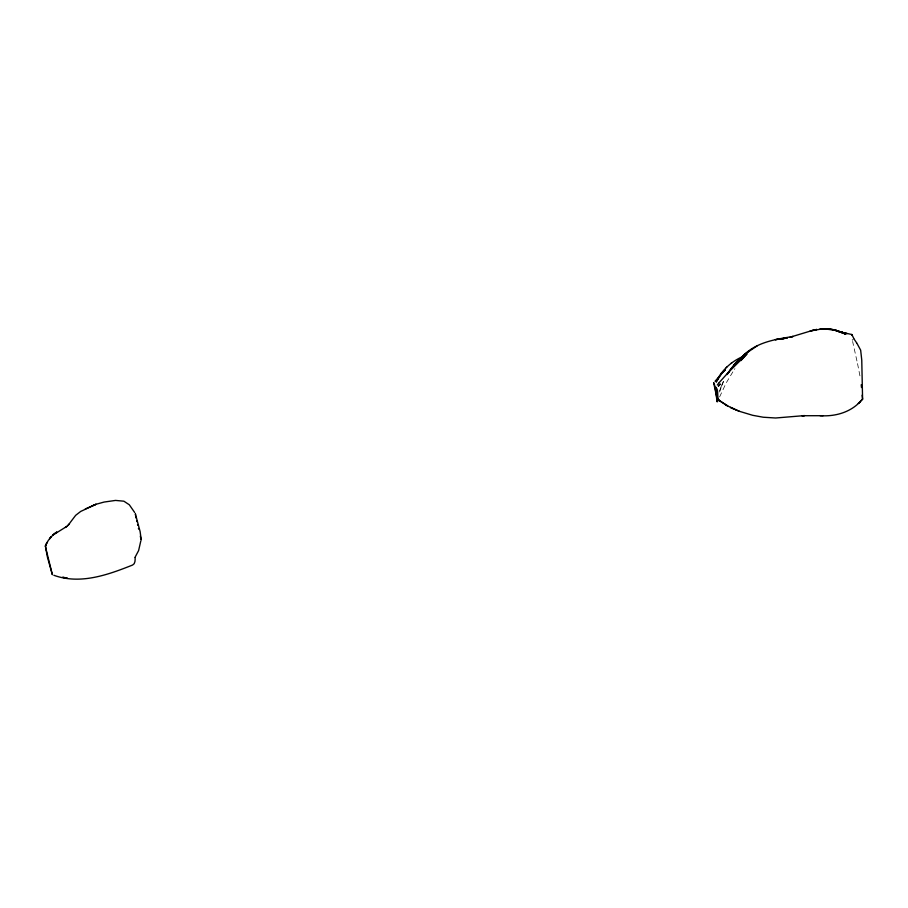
<?xml version="1.0" encoding="UTF-8"?>
<svg xmlns="http://www.w3.org/2000/svg" width="908" height="908" viewBox="0 0 908 908"><rect width="100%" height="100%" fill="white"/><g stroke="black" fill="none" stroke-linecap="round" stroke-linejoin="round"><path stroke-width="0.68" stroke-dasharray="4.54 3.41" d="M719.59 392.029L721.724 385.9M719.567 390.939L720.555 388.147M720.736 387.693L721.417 385.934M721.815 385.673L723.54 381.576M719.601 396.921L726.116 383.062L733.834 370.26M721.781 385.026L723.335 381.451M734.39 369.431L734.947 368.625M856.948 360.987L852.623 341.487M857.538 363.597L860.353 378.023M852.408 340.375L852.226 339.32"/><path stroke-width="1.36" d="M135.042 557.705C134.974 556.298 136.087 563.959 132.568 565.048C107.825 574.866 80.301 584.854 53.822 575.275M46.444 550.793L52.369 574.73L47.386 556.956L45.4 546.048L48.26 540.442L52.8 535.141L66.897 526.368L65.399 527.469M820.038 415.671C834.747 416.749 850.229 412.55 860.444 401.438L858.298 403.493L862.589 399.134L861.76 360.079L860.659 350.17L856.823 343.099M135.042 557.308L138.618 550.554L140.797 540.975M862.555 399.179L862.135 395.196M716.435 388.193C714.233 381.996 719.681 408.328 716.866 400.008M716.56 388.17C719.011 391.677 716.196 399.009 719.987 401.109L717.604 399.248L727.773 406.024L739.384 411.301L752.641 415.296L763.219 417.226L775.625 417.998L804.522 415.603L801.9 415.728L823.102 415.705M713.665 382.813L716.855 397.761M45.457 546.094L46.16 544.187L45.411 546.014L46.399 550.657M716.196 381.791C721.69 370.101 731.837 360.975 743.754 356.152M46.195 544.119L47.125 542.258M716.276 381.996L721.327 373.948M727.183 374.493L730.338 369.59M726.956 374.505L736.456 361.849L745.808 353.587L742.835 356.038C756.137 342.225 775.194 339.342 793.093 336.471L790.13 337.197L813.477 330.126L816.791 329.434L810.106 331.023L823.363 328.673L836.665 330.535L833.204 329.615L829.889 329.025L836.45 330.444L845.473 333.996L835.542 330.501L847.005 333.679L841.024 332.101M728.159 372.87L728.727 371.974L727.751 373.052M854.076 339.047L851.84 334.507L851.681 335.461M720.918 373.869L721.565 372.984M730.917 368.807L736.082 362.701L742.199 357.502M717.309 384.947L719.045 382.779M69.496 523.78L68.202 525.164L75.659 515.335L80.721 511.42L96.055 504.269L104.102 502.056L115.543 500.421L123.885 501.193L129.311 504.78L134.679 512.498M715.061 381.258L725.22 369.59L722.212 372.836M740.917 360.624L747.012 353.859L728.318 372.439M719.238 382.552L727.785 373.006M733.993 364.959L734.697 364.165M718.523 385.945L720.294 384.039L718.341 386.048M860.489 401.393L862.577 399.157M726.218 367.638L726.786 367.082M66.817 526.424L68.236 525.13M748.93 351.124L746.035 353.382L757.295 345.766M731.031 363.427L731.7 362.928M85.295 508.957L96.1 504.258L92.287 505.801M823.272 328.685L830.094 329.048L819.992 328.934M851.874 334.53L843.952 332.759M841.228 332.01L838.209 331.318L844.406 333.02L841.466 332.078M839.083 331.386L845.303 333.894L842.147 332.498M736.252 410.053L739.384 411.301M733.38 408.804L730.463 407.408L736.343 410.087M725.129 404.525L727.819 406.024L720.078 401.2M713.711 382.801C715.629 384.981 717.547 408.067 716.9 400.122M717.57 399.214L717.07 398.317M856.607 342.804L854.224 339.308M140.32 536.117L140.91 538.898M140.956 539.068L141.251 539.988L140.127 531.611L135.36 513.735L135.542 515.472M138.436 528.377L138.606 529.069M137.698 525.244L137.539 524.54M136.881 521.657L136.631 520.568M135.723 516.346L136.087 518.037M716.923 400.621L717.002 401.279M861.215 384.765L861.499 387.546M718.217 378.477L717.502 379.692L718.194 378.522M51.064 536.889L49.52 538.728L51.064 536.889M725.186 369.579L723.154 371.747L725.186 369.579M736.082 362.701L735.31 363.495L736.013 362.78M54.684 533.575L52.812 535.13L54.684 533.575M740.61 358.683L739.77 359.341L740.565 358.717M56.716 532.133L54.73 533.541L56.682 532.156M787.361 337.799L784.478 338.389L787.418 337.799M784.523 338.332L781.482 338.866L784.58 338.321M781.629 338.798L778.485 339.251L784.648 338.366L781.572 338.798M778.576 339.195L775.443 339.649L778.576 339.195M67.022 578.021L62.607 577.295L66.92 578.056"/></g></svg>
